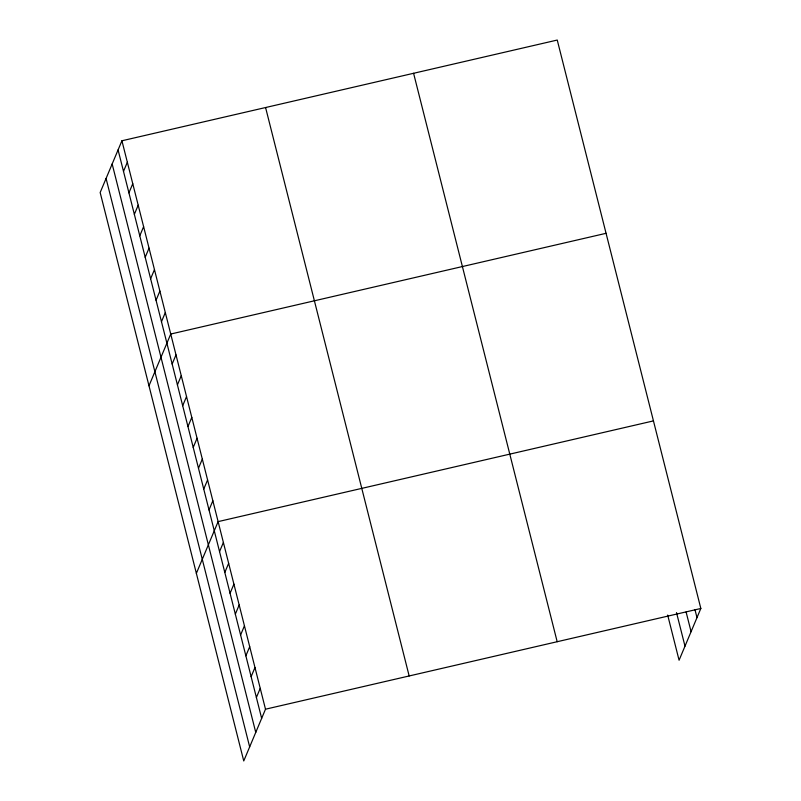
<?xml version="1.0" encoding="UTF-8"?>
<svg xmlns="http://www.w3.org/2000/svg" width="801" height="801" viewBox="0 0 801 801"><rect width="100%" height="100%" fill="white"/><g stroke="black" fill="none" stroke-linecap="round" stroke-linejoin="round"><path stroke-width="1.2" d="M121.922 140.776L100.165 192.52L243.754 760.95L265.501 709.205L121.922 140.776L557.246 40.05L700.835 608.48L679.078 660.224L667.674 615.068M123.494 171.394L127.339 162.243M128.921 192.871L132.766 183.719M134.348 214.338L138.193 205.196M139.774 235.814L143.619 226.663M145.191 257.291L149.036 248.14M150.618 278.758L154.463 269.617M156.045 300.235L159.89 291.093M161.472 321.712L165.316 312.56M148.986 385.792L170.743 334.037L606.067 233.311M172.155 364.024L176 354.883M177.421 384.87L181.266 375.719M182.688 405.717L186.533 396.565M187.955 426.553L191.799 417.411M193.221 447.399L197.066 438.247M198.478 468.235L202.323 459.093M203.744 489.081L207.589 479.939M209.011 509.927L212.856 500.775M196.365 573.366L218.122 521.621L653.456 420.895M219.544 551.609L223.389 542.457M224.811 572.455L228.655 563.303M230.067 593.291L233.912 584.149M235.334 614.137L239.179 604.985M240.6 634.983L244.445 625.831M245.867 655.819L249.712 646.677M251.134 676.665L254.978 667.513M256.39 697.501L260.235 688.359M265.501 709.205L700.835 608.48M694.938 609.521L696.99 617.631M686.107 612.004L691.083 631.689M676.505 612.595L684.995 646.167M413.586 73.291L557.176 641.721M265.582 107.534L409.161 675.964M118.077 149.917L261.657 718.347M112.16 163.975L255.749 732.404M106.072 178.463L249.662 746.892"/></g></svg>
